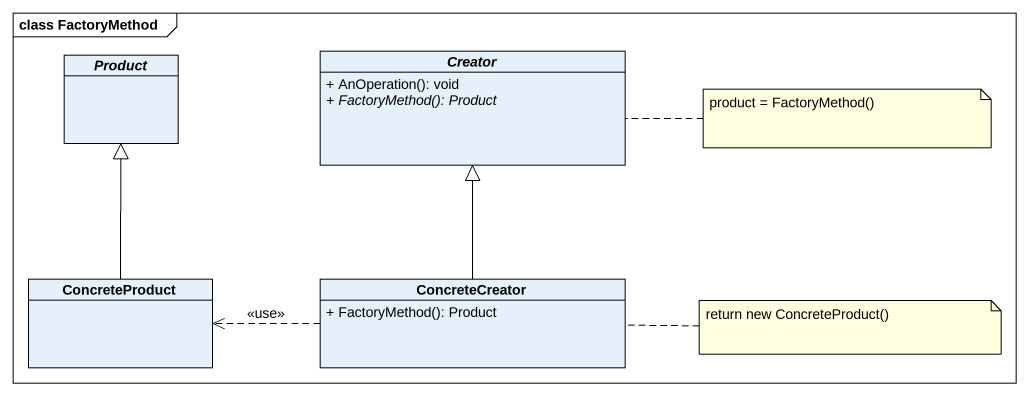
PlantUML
@startuml
mainframe class FactoryMethod
hide circle
hide empty members
skinparam classAttributeIconSize 0
abstract class Product
abstract class Creator {
  + AnOperation(): void
  {abstract} + FactoryMethod(): Product
}
class ConcreteProduct
class ConcreteCreator {
  + FactoryMethod(): Product
}
ConcreteProduct -up-|> Product
ConcreteCreator -up-|> Creator
ConcreteCreator .left.> ConcreteProduct : <<use>>
note right of Creator : product = FactoryMethod()
note right of ConcreteCreator : return new ConcreteProduct()
@enduml
